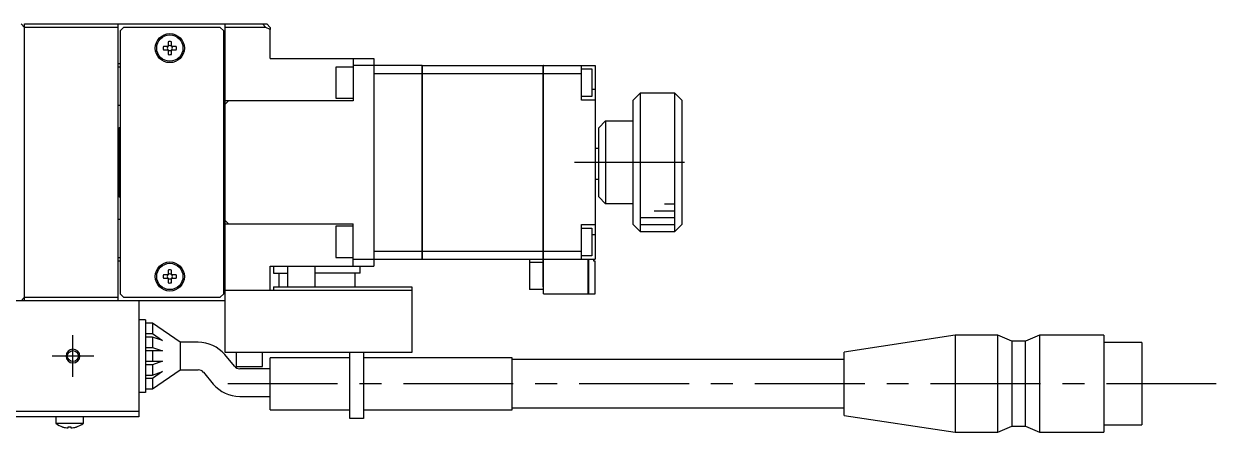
# Model space of a CAD drawing. Extents: x 0 to 716, y -8 to 426.
# Drawn here: x 543.3 to 715.7, y 268.5 to 327.5 of the extents above; entities that cross this region are included whole.
import ezdxf

# ---------------------------------------------------------------- set-up
doc = ezdxf.new("R2010")
doc.units = 0
doc.header["$LTSCALE"] = 0.5
doc.linetypes.add('CENTER', pattern=[50.8, 31.75, -6.35, 6.35, -6.35])
for name, color, linetype in [('MSM_CENTER', 1, 'CENTER'), ('MSM_CONTINUOUS', 7, 'CONTINUOUS'), ('MSM_NARROW', 5, 'CONTINUOUS')]:
    doc.layers.add(name, color=color, linetype=linetype)

msp = doc.modelspace()

# ---------------------------------------------------------------- linework, layer by layer
at = {"layer": 'MSM_CENTER'}
for p, q in [((622.91, 307.54), (640.91, 307.54)), ((550.41, 276.54), (550.41, 282.54)), ((553.41, 279.54), (547.41, 279.54)), ((715.66, 275.54), (570.66, 275.54))]:
    msp.add_line(p, q, dxfattribs=at)
at = {"layer": 'MSM_CONTINUOUS'}
for p, q in [((543.41, 327.04), (542.91, 327.54)), ((543.41, 287.54), (543.41, 327.54)), ((543.41, 327.54), (578.41, 327.54)), ((556.91, 327.54), (556.91, 287.54)), ((572.41, 280.04), (572.41, 327.54)), ((578.3, 327.04), (577.8, 327.54)), ((578.41, 327.54), (578.91, 327.04)), ((556.91, 327.04), (543.41, 327.04)), ((557.71, 327.04), (557.21, 326.54)), ((557.21, 326.54), (557.21, 288.54)), ((571.71, 327.04), (557.71, 327.04)), ((572.21, 326.54), (571.71, 327.04)), ((572.21, 288.54), (572.21, 326.54)), ((578.3, 327.04), (572.41, 327.04)), ((578.91, 326.74), (578.3, 327.04)), ((578.91, 327.04), (578.91, 326.74)), ((578.91, 322.54), (578.91, 326.74)), ((564.17, 324.28), (563.49, 324.28)), ((564.17, 324.96), (564.17, 324.28)), ((564.65, 324.28), (564.65, 324.96)), ((565.33, 324.28), (564.65, 324.28)), ((563.49, 323.8), (564.17, 323.8)), ((564.17, 323.8), (564.17, 323.13)), ((564.65, 323.13), (564.65, 323.8)), ((564.65, 323.8), (565.33, 323.8)), ((578.91, 322.54), (593.91, 322.54)), ((590.91, 322.54), (590.91, 316.44)), ((593.91, 322.54), (593.91, 292.54)), ((557.21, 321.79), (556.91, 321.79)), ((557.21, 321.29), (556.91, 321.29)), ((572.41, 321.79), (572.21, 321.79)), ((588.41, 321.29), (588.41, 316.79)), ((590.91, 321.29), (588.41, 321.29)), ((600.9, 321.54), (590.91, 321.54)), ((600.9, 293.54), (600.9, 321.54)), ((600.91, 321.53), (600.9, 321.53)), ((600.91, 321.54), (600.91, 293.54)), ((600.91, 321.54), (618.4, 321.54)), ((618.4, 289.54), (618.4, 321.54)), ((618.41, 321.53), (618.4, 321.53)), ((618.41, 321.54), (625.91, 321.54)), ((618.41, 288.54), (618.41, 321.54)), ((623.91, 316.54), (623.91, 321.54)), ((623.91, 321.04), (625.41, 321.04)), ((625.41, 321.04), (625.41, 317.04)), ((625.91, 321.54), (625.91, 293.54)), ((593.91, 320.39), (600.9, 320.39)), ((600.91, 320.39), (600.9, 320.39)), ((600.91, 320.39), (618.4, 320.39)), ((618.41, 320.39), (618.4, 320.39)), ((618.41, 320.39), (623.91, 320.39)), ((572.41, 317.54), (572.21, 317.54)), ((625.91, 318.04), (625.41, 318.04)), ((632.41, 317.54), (631.41, 316.54)), ((632.41, 317.54), (632.41, 297.54)), ((637.41, 317.54), (632.41, 317.54)), ((637.41, 297.54), (637.41, 317.54)), ((638.41, 316.54), (637.41, 317.54)), ((556.91, 315.79), (557.21, 315.79)), ((572.21, 316.54), (572.41, 316.54)), ((572.41, 315.94), (572.91, 316.44)), ((590.91, 316.44), (572.41, 316.44)), ((588.41, 316.79), (590.91, 316.79)), ((625.41, 317.04), (623.91, 317.04)), ((625.91, 316.54), (623.91, 316.54)), ((631.41, 298.54), (631.41, 316.54)), ((638.41, 316.54), (638.41, 298.54)), ((572.41, 315.04), (572.21, 315.04)), ((557.11, 312.54), (556.91, 312.34)), ((557.11, 312.54), (557.11, 302.54)), ((557.21, 312.54), (557.11, 312.54)), ((627.41, 313.54), (626.41, 312.54)), ((626.41, 302.54), (626.41, 312.54)), ((627.41, 313.54), (631.41, 313.54)), ((627.41, 313.54), (627.41, 301.54)), ((626.41, 309.54), (625.91, 309.54)), ((626.41, 305.04), (625.91, 305.04)), ((556.91, 302.74), (557.11, 302.54)), ((557.11, 302.54), (557.21, 302.54)), ((626.41, 302.54), (627.41, 301.54)), ((572.21, 300.04), (572.41, 300.04)), ((631.41, 301.54), (627.41, 301.54)), ((557.21, 299.29), (556.91, 299.29)), ((572.21, 298.54), (572.41, 298.54)), ((572.91, 298.64), (572.41, 299.14)), ((572.41, 298.64), (590.91, 298.64)), ((588.41, 298.29), (588.41, 293.79)), ((590.91, 298.29), (588.41, 298.29)), ((590.91, 292.54), (590.91, 298.64)), ((623.91, 298.54), (625.91, 298.54)), ((623.91, 293.54), (623.91, 298.54)), ((631.41, 298.54), (632.41, 297.54)), ((637.41, 297.54), (638.41, 298.54)), ((572.21, 297.54), (572.41, 297.54)), ((623.91, 298.04), (625.41, 298.04)), ((625.41, 298.04), (625.41, 294.04)), ((625.91, 297.04), (625.41, 297.04)), ((632.41, 297.54), (637.41, 297.54)), ((556.91, 293.79), (557.21, 293.79)), ((556.91, 293.29), (557.21, 293.29)), ((572.21, 293.29), (572.41, 293.29)), ((588.41, 293.79), (590.91, 293.79)), ((590.91, 293.54), (600.9, 293.54)), ((593.91, 294.7), (600.9, 294.7)), ((600.91, 294.7), (600.9, 294.7)), ((600.91, 293.55), (600.9, 293.55)), ((600.91, 294.7), (618.4, 294.7)), ((600.91, 293.54), (618.4, 293.54)), ((616.41, 293.54), (616.41, 289.14)), ((618.4, 293.04), (616.41, 293.04)), ((618.41, 294.7), (618.4, 294.7)), ((618.41, 293.55), (618.4, 293.55)), ((618.41, 294.7), (623.91, 294.7)), ((618.41, 293.54), (625.91, 293.54)), ((625.41, 294.04), (623.91, 294.04)), ((624.9, 288.54), (624.9, 293.54)), ((624.91, 293.54), (624.91, 288.54)), ((625.71, 293.24), (625.71, 293.54)), ((625.91, 293.24), (625.71, 293.24)), ((625.91, 288.54), (625.91, 293.24)), ((564.17, 291.28), (563.49, 291.28)), ((564.17, 291.96), (564.17, 291.28)), ((564.65, 291.28), (564.65, 291.96)), ((565.33, 291.28), (564.65, 291.28)), ((578.91, 289.04), (578.91, 292.54)), ((578.91, 292.54), (593.91, 292.54)), ((579.41, 292.54), (579.41, 291.54)), ((579.41, 291.54), (581.41, 291.54)), ((580.16, 291.54), (580.16, 289.54)), ((581.41, 292.54), (581.41, 289.54)), ((585.41, 289.54), (585.41, 292.54)), ((591.91, 291.54), (585.41, 291.54)), ((591.16, 291.54), (591.16, 289.54)), ((591.91, 291.54), (591.91, 292.54)), ((563.49, 290.8), (564.17, 290.8)), ((564.17, 290.8), (564.17, 290.13)), ((564.65, 290.13), (564.65, 290.8)), ((564.65, 290.8), (565.33, 290.8)), ((542.91, 287.54), (543.41, 288.04)), ((543.41, 288.04), (556.91, 288.04)), ((557.21, 288.54), (557.71, 288.04)), ((557.71, 288.04), (571.71, 288.04)), ((571.71, 288.04), (572.21, 288.54)), ((572.41, 289.04), (599.41, 289.04)), ((579.41, 289.54), (579.41, 289.04)), ((579.41, 289.54), (599.41, 289.54)), ((599.41, 289.54), (599.41, 280.04)), ((618.41, 289.14), (616.41, 289.14)), ((618.41, 289.54), (618.4, 289.54)), ((618.41, 288.54), (624.9, 288.54)), ((624.91, 288.55), (624.9, 288.55)), ((624.91, 288.54), (625.91, 288.54)), ((572.41, 287.54), (466.91, 287.54)), ((559.91, 287.54), (559.91, 270.74)), ((560.91, 284.79), (559.91, 284.79)), ((560.91, 284.79), (560.91, 274.29)), ((561.91, 284.29), (560.91, 284.29)), ((560.91, 282.79), (561.91, 282.79)), ((561.91, 284.29), (561.91, 282.79)), ((565.91, 281.54), (561.91, 284.29)), ((561.91, 282.79), (563.36, 281.79)), ((561.91, 282.29), (560.91, 282.29)), ((561.91, 282.29), (561.91, 280.79)), ((563.36, 281.79), (561.91, 282.29)), ((565.91, 281.54), (565.91, 277.54)), ((568.51, 281.54), (565.91, 281.54)), ((677.91, 282.54), (661.91, 280.11)), ((677.91, 282.54), (677.91, 268.54)), ((684.11, 282.54), (677.91, 282.54)), ((684.11, 268.54), (684.11, 282.54)), ((686.11, 281.69), (684.11, 282.54)), ((686.11, 281.69), (686.11, 269.39)), ((688.11, 281.69), (686.11, 281.69)), ((690.11, 282.54), (688.11, 281.69)), ((688.11, 269.39), (688.11, 281.69)), ((690.11, 282.54), (690.11, 268.54)), ((699.41, 282.54), (690.11, 282.54)), ((699.41, 282.54), (699.41, 268.54)), ((704.91, 281.49), (699.41, 281.49)), ((704.91, 281.49), (704.91, 269.59)), ((560.91, 280.79), (561.91, 280.79)), ((563.36, 280.29), (560.91, 280.29)), ((561.91, 280.79), (563.36, 280.29)), ((561.91, 280.29), (561.91, 278.79)), ((573.76, 278.07), (572.34, 279.76)), ((599.41, 280.04), (572.41, 280.04)), ((574.01, 280.04), (574.01, 278.04)), ((577.81, 278.04), (577.81, 280.04)), ((578.91, 271.79), (578.91, 279.29)), ((590.41, 279.29), (578.91, 279.29)), ((590.41, 270.54), (590.41, 280.04)), ((592.41, 280.04), (592.41, 270.54)), ((613.91, 279.29), (592.41, 279.29)), ((613.91, 271.79), (613.91, 279.29)), ((661.91, 270.97), (661.91, 280.11)), ((560.91, 278.79), (563.36, 278.79)), ((561.91, 278.29), (560.91, 278.29)), ((563.36, 278.79), (561.91, 278.29)), ((561.91, 278.29), (561.91, 276.79)), ((561.91, 274.79), (565.91, 277.54)), ((565.91, 277.54), (568.51, 277.54)), ((574.01, 278.04), (577.81, 278.04)), ((578.91, 277.71), (574.52, 277.71)), ((661.91, 279.04), (613.91, 279.04)), ((560.91, 276.79), (561.91, 276.79)), ((561.91, 276.29), (560.91, 276.29)), ((563.36, 277.29), (561.91, 276.29)), ((561.91, 276.79), (563.36, 277.29)), ((561.91, 276.29), (561.91, 274.79)), ((569.28, 277.19), (570.69, 275.5)), ((560.91, 274.29), (559.91, 274.29)), ((560.91, 274.79), (561.91, 274.79)), ((574.52, 273.71), (578.91, 273.71)), ((559.91, 271.54), (466.91, 271.54)), ((559.91, 270.74), (466.91, 270.74)), ((547.91, 270.74), (547.91, 269.85)), ((551.91, 269.85), (551.91, 270.74)), ((578.91, 271.79), (590.41, 271.79)), ((592.41, 271.79), (613.91, 271.79)), ((613.91, 272.04), (661.91, 272.04)), ((661.91, 270.97), (677.91, 268.54)), ((547.91, 269.85), (551.91, 269.85)), ((548.96, 269.29), (548.98, 269.29)), ((549.71, 269.29), (550.11, 269.29)), ((549.71, 269.16), (549.71, 269.29)), ((550.11, 269.29), (550.11, 269.16)), ((550.84, 269.29), (550.86, 269.29)), ((592.41, 270.54), (590.41, 270.54)), ((684.11, 268.54), (686.11, 269.39)), ((686.11, 269.39), (688.11, 269.39)), ((688.11, 269.39), (690.11, 268.54)), ((699.41, 269.59), (704.91, 269.59)), ((677.91, 268.54), (684.11, 268.54)), ((690.11, 268.54), (699.41, 268.54))]:
    msp.add_line(p, q, dxfattribs=at)
for centre, radius in [((564.41, 324.04), 2.1), ((564.41, 324.04), 1.9), ((564.41, 291.04), 2.1), ((564.41, 291.04), 1.9), ((550.41, 279.54), 0.783)]:
    msp.add_circle(centre, radius, dxfattribs=at)
for centre, radius, start, end in [((564.41, 324.04), 0.95, 165.3667, 194.6333), ((564.41, 324.04), 0.365, 138.8496, 221.1504), ((564.41, 324.04), 0.95, 75.3667, 104.6333), ((564.41, 324.04), 0.365, 48.8496, 131.1504), ((564.41, 324.04), 0.365, 318.8496, 41.1504), ((564.41, 324.04), 0.95, 345.3667, 14.6333), ((564.41, 324.04), 0.365, 228.8496, 311.1504), ((564.41, 324.04), 0.95, 255.3667, 284.6333), ((564.41, 291.04), 0.95, 165.3667, 194.6333), ((564.41, 291.04), 0.365, 138.8496, 221.1504), ((564.41, 291.04), 0.95, 75.3667, 104.6333), ((564.41, 291.04), 0.365, 48.8496, 131.1504), ((564.41, 291.04), 0.365, 318.8496, 41.1504), ((564.41, 291.04), 0.95, 345.3667, 14.6333), ((564.41, 291.04), 0.365, 228.8496, 311.1504), ((564.41, 291.04), 0.95, 255.3667, 284.6333), ((568.51, 276.54), 5, 40, 90), ((568.51, 276.54), 1, 40, 90), ((574.52, 278.71), 1, 220, 270), ((574.52, 278.71), 5, 220, 270), ((549.91, 272.34), 3.2, 231.3178, 252.73), ((549.91, 272.34), 3.19, 253.0947, 266.4097), ((549.91, 272.34), 3.19, 273.5903, 286.9053), ((549.91, 272.34), 3.2, 287.27, 308.6822)]:
    msp.add_arc(centre, radius, start, end, dxfattribs=at)
at = {"layer": 'MSM_NARROW'}
for p, q in [((634.41, 300.54), (637.41, 300.54)), ((635.91, 301.54), (637.41, 301.54)), ((632.41, 299.54), (637.41, 299.54)), ((632.41, 298.54), (637.41, 298.54))]:
    msp.add_line(p, q, dxfattribs=at)
at = {"layer": 'MSM_NARROW', "extrusion": (0, 0, -1)}
msp.add_circle((-550.41, 279.54), 1, dxfattribs=at)

doc.saveas('drawing.dxf')
